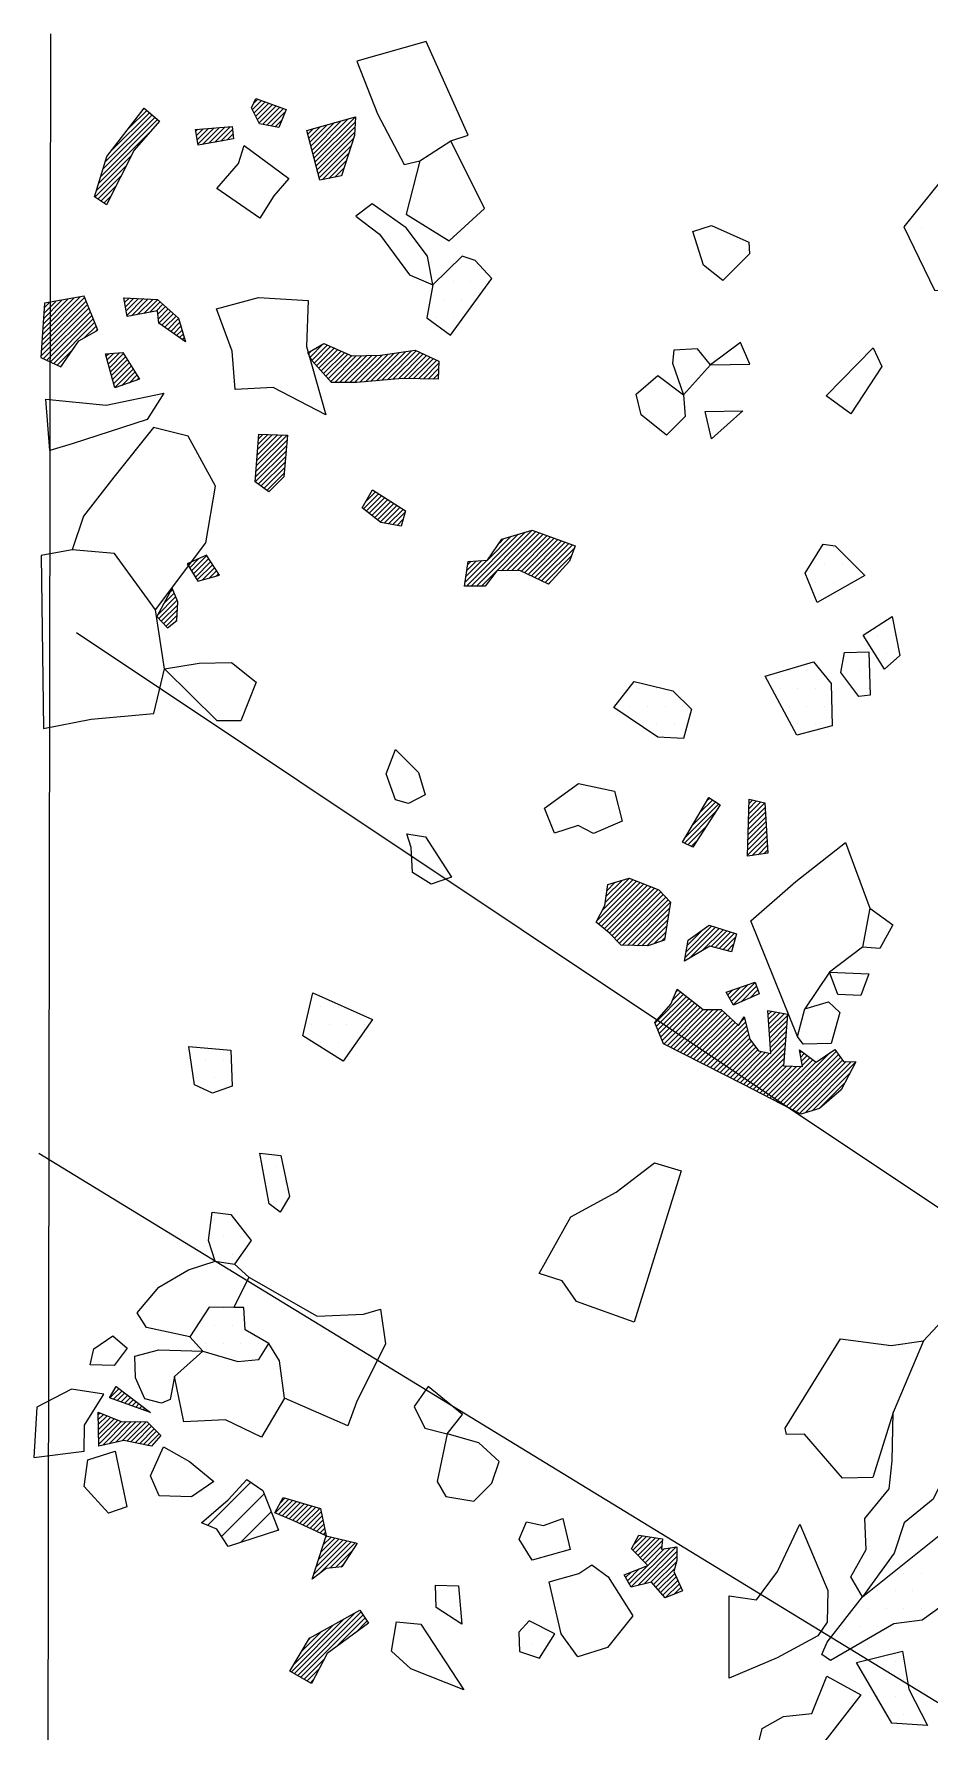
# Model space of a CAD drawing. Header units: metres. Extents: x 1.99 to 3.26, y -21 to -19.
# Drawn here: x 1.991 to 2.624, y -20.199 to -19 of the extents above; entities that cross this region are included whole.
import ezdxf

# ---------------------------------------------------------------- set-up
doc = ezdxf.new("R2010")
doc.units = ezdxf.units.M
doc.header["$LTSCALE"] = 25
doc.header["$MEASUREMENT"] = 0
doc.linetypes.add('STRICHPUNKTX2', pattern=[2, 1, -0.5, 0, -0.5])
doc.layers.get('0').update_dxf_attribs({"linetype": 'CONTINUOUS'})
for name, color, linetype in [('FEUER', 1, 'CONTINUOUS'), ('GRABUNGSGRENZE', 3, 'STRICHPUNKTX2'), ('KNOCHEN', 2, 'CONTINUOUS'), ('KNOCHENSCHRAFF', 2, 'CONTINUOUS'), ('STEINE', 4, 'CONTINUOUS'), ('STEINESCHRAFF', 4, 'CONTINUOUS')]:
    doc.layers.add(name, color=color, linetype=linetype)

# ---------------------------------------------------------------- blocks, each defined once
blk = doc.blocks.new('*X1')
at = {"color": 0}
for p, q in [((205.84, -1906.64), (207.09, -1905.4)), ((214.57, -1905.34), (215.21, -1904.7)), ((214.66, -1904.89), (214.95, -1904.61)), ((214.68, -1905.58), (215.47, -1904.79)), ((214.8, -1905.81), (215.73, -1904.89)), ((214.92, -1906.05), (215.99, -1904.98)), ((215.04, -1906.28), (216.25, -1905.08)), ((215.29, -1906.38), (216.51, -1905.17)), ((215.59, -1906.44), (216.77, -1905.26)), ((203.84, -1910.06), (207.85, -1906.05)), ((203.99, -1909.55), (207.66, -1905.89)), ((204.15, -1909.04), (207.47, -1905.72)), ((204.59, -1908.25), (207.28, -1905.56)), ((210.66, -1907.47), (211.47, -1906.67)), ((210.72, -1907.77), (211.85, -1906.64)), ((211.04, -1907.8), (212.24, -1906.61)), ((211.47, -1907.73), (212.62, -1906.58)), ((211.91, -1907.65), (213, -1906.55)), ((215.88, -1906.5), (216.88, -1905.5)), ((216.18, -1906.55), (216.64, -1906.09)), ((218.49, -1907.07), (218.88, -1906.68)), ((218.56, -1907.35), (219.38, -1906.54)), ((218.64, -1907.63), (219.87, -1906.4)), ((218.71, -1907.91), (220.36, -1906.26)), ((218.78, -1908.2), (220.85, -1906.13)), ((218.85, -1908.48), (221.34, -1905.99)), ((218.93, -1908.76), (221.84, -1905.85)), ((219, -1909.04), (221.82, -1906.22)), ((219.07, -1909.32), (221.81, -1906.59)), ((203.68, -1910.57), (207.35, -1906.9)), ((210.56, -1906.87), (210.71, -1906.73)), ((210.61, -1907.17), (211.09, -1906.7)), ((212.34, -1907.57), (213.15, -1906.75)), ((212.77, -1907.49), (213.19, -1907.07)), ((213.2, -1907.41), (213.23, -1907.39)), ((219.14, -1909.6), (221.79, -1906.95)), ((219.22, -1909.88), (221.71, -1907.39)), ((203.53, -1911.08), (206, -1908.6)), ((219.29, -1910.16), (221.54, -1907.91)), ((219.52, -1910.29), (221.37, -1908.43)), ((219.96, -1910.2), (221.2, -1908.96)), ((203.43, -1911.53), (205.65, -1909.31)), ((203.64, -1911.67), (205.29, -1910.02)), ((220.4, -1910.11), (221.03, -1909.48)), ((220.84, -1910.02), (220.87, -1910)), ((203.86, -1911.81), (204.93, -1910.73)), ((204.07, -1911.95), (204.57, -1911.44)), ((199.69, -1921.63), (202.7, -1918.62)), ((199.71, -1921.25), (202.39, -1918.58)), ((199.74, -1920.88), (201.95, -1918.66)), ((205.47, -1918.68), (205.51, -1918.64)), ((205.53, -1918.97), (205.85, -1918.66)), ((205.59, -1919.27), (206.18, -1918.67)), ((199.61, -1922.77), (203.01, -1919.38)), ((199.63, -1922.39), (202.9, -1919.12)), ((199.66, -1922.01), (202.8, -1918.87)), ((199.76, -1920.5), (201.52, -1918.74)), ((199.79, -1920.12), (201.09, -1918.81)), ((199.79, -1922.94), (203.11, -1919.63)), ((199.82, -1919.74), (200.66, -1918.89)), ((199.84, -1919.36), (200.23, -1918.97)), ((200.03, -1923.05), (203.21, -1919.88)), ((205.64, -1919.57), (206.52, -1918.69)), ((205.7, -1919.86), (206.86, -1918.7)), ((206.01, -1919.91), (207.2, -1918.72)), ((206.44, -1919.83), (207.54, -1918.73)), ((206.88, -1919.75), (207.87, -1918.76)), ((207.31, -1919.66), (208.05, -1918.92)), ((207.75, -1919.58), (208.24, -1919.09)), ((207.88, -1919.8), (208.43, -1919.26)), ((207.92, -1920.12), (208.61, -1919.43)), ((207.96, -1920.43), (208.8, -1919.59)), ((208.17, -1920.58), (208.98, -1919.76)), ((200.28, -1923.17), (203.31, -1920.13)), ((200.52, -1923.28), (203.41, -1920.38)), ((202.68, -1921.47), (203.51, -1920.64)), ((203.51, -1921), (203.61, -1920.89)), ((208.38, -1920.72), (209.17, -1919.93)), ((208.58, -1920.87), (209.34, -1920.11)), ((208.79, -1921.02), (209.42, -1920.38)), ((209, -1921.16), (209.51, -1920.65)), ((209.2, -1921.31), (209.59, -1920.93)), ((200.76, -1923.39), (201.93, -1922.22)), ((209.41, -1921.45), (209.67, -1921.2)), ((209.62, -1921.6), (209.75, -1921.47)), ((209.83, -1921.75), (209.83, -1921.74)), ((218.65, -1922.83), (219.57, -1921.9)), ((218.77, -1923.06), (219.84, -1921.98)), ((218.93, -1923.25), (220.09, -1922.09)), ((219.1, -1923.44), (220.34, -1922.2)), ((201, -1923.5), (201.12, -1923.39)), ((204.22, -1922.75), (204.39, -1922.59)), ((204.3, -1923.03), (204.77, -1922.56)), ((204.38, -1923.31), (205.16, -1922.53)), ((204.45, -1923.59), (205.45, -1922.58)), ((204.53, -1923.86), (205.59, -1922.8)), ((204.6, -1924.14), (205.72, -1923.02)), ((204.68, -1924.42), (205.86, -1923.24)), ((204.76, -1924.7), (205.99, -1923.46)), ((218.52, -1922.6), (218.71, -1922.41)), ((219.26, -1923.62), (220.58, -1922.31)), ((219.43, -1923.81), (220.83, -1922.41)), ((219.6, -1924), (221.07, -1922.52)), ((219.76, -1924.18), (221.32, -1922.63)), ((219.93, -1924.37), (221.56, -1922.74)), ((220.1, -1924.56), (221.91, -1922.74)), ((220.38, -1924.63), (222.27, -1922.73)), ((220.73, -1924.63), (222.64, -1922.73)), ((221.08, -1924.63), (223, -1922.72)), ((221.44, -1924.63), (223.36, -1922.71)), ((221.79, -1924.63), (223.74, -1922.69)), ((222.16, -1924.61), (224.15, -1922.63)), ((222.55, -1924.58), (224.56, -1922.57)), ((222.94, -1924.54), (224.97, -1922.51)), ((223.33, -1924.5), (225.39, -1922.45)), ((223.72, -1924.47), (225.8, -1922.39)), ((224.11, -1924.43), (226.15, -1922.39)), ((224.5, -1924.4), (226.4, -1922.5)), ((224.89, -1924.36), (226.64, -1922.61)), ((225.27, -1924.34), (226.88, -1922.72)), ((225.61, -1924.35), (227.13, -1922.83)), ((225.96, -1924.35), (227.37, -1922.94)), ((226.3, -1924.36), (227.61, -1923.05)), ((226.65, -1924.37), (227.75, -1923.27)), ((204.83, -1924.97), (206.13, -1923.68)), ((205.33, -1924.83), (206.26, -1923.9)), ((205.87, -1924.64), (206.4, -1924.11)), ((206.42, -1924.45), (206.53, -1924.33)), ((227, -1924.38), (227.73, -1923.64)), ((227.34, -1924.38), (227.71, -1924.01)), ((227.69, -1924.39), (227.7, -1924.38)), ((214.77, -1931.65), (216.95, -1929.47)), ((214.78, -1931.29), (216.98, -1929.09)), ((214.81, -1930.91), (217.02, -1928.7)), ((214.84, -1930.52), (217.02, -1928.34)), ((214.87, -1930.14), (216.68, -1928.33)), ((214.9, -1929.76), (216.34, -1928.32)), ((214.93, -1929.37), (215.99, -1928.31)), ((214.96, -1928.99), (215.65, -1928.3)), ((214.99, -1928.61), (215.3, -1928.29)), ((214.97, -1931.8), (216.92, -1929.86)), ((215.17, -1931.96), (216.88, -1930.25)), ((215.38, -1932.11), (216.85, -1930.64)), ((215.58, -1932.26), (216.81, -1931.02)), ((222.41, -1933.55), (223.48, -1932.49)), ((222.6, -1933.01), (223.26, -1932.36)), ((222.61, -1933.71), (223.69, -1932.63)), ((222.81, -1933.86), (223.91, -1932.77)), ((223.01, -1934.02), (224.13, -1932.9)), ((223.21, -1934.17), (224.34, -1933.04)), ((223.41, -1934.33), (224.56, -1933.18)), ((223.61, -1934.48), (224.77, -1933.32)), ((223.89, -1934.56), (224.99, -1933.45)), ((224.19, -1934.61), (225.21, -1933.59)), ((224.49, -1934.66), (225.36, -1933.79)), ((224.79, -1934.72), (225.22, -1934.29)), ((229.69, -1939.01), (233.34, -1935.35)), ((230.04, -1939.01), (233.85, -1935.2)), ((230.4, -1939.01), (234.35, -1935.05)), ((230.75, -1939.01), (234.61, -1935.15)), ((232.18, -1937.93), (234.87, -1935.24)), ((232.54, -1937.92), (235.13, -1935.34)), ((232.91, -1937.91), (235.39, -1935.43)), ((231.22, -1937.13), (232.83, -1935.51)), ((232.02, -1935.97), (232.32, -1935.67)), ((233.27, -1937.9), (235.64, -1935.53)), ((233.58, -1937.95), (235.9, -1935.62)), ((233.82, -1938.06), (236.16, -1935.72)), ((234.06, -1938.18), (236.42, -1935.81)), ((234.3, -1938.29), (236.68, -1935.91)), ((234.54, -1938.4), (236.94, -1936)), ((234.77, -1938.52), (237.19, -1936.1)), ((235.01, -1938.63), (237.35, -1936.3)), ((209.99, -1937.49), (210.13, -1937.36)), ((210.13, -1937.71), (210.76, -1937.08)), ((210.26, -1937.93), (211.34, -1936.85)), ((210.4, -1938.15), (211.48, -1937.06)), ((210.53, -1938.37), (211.62, -1937.28)), ((210.67, -1938.58), (211.76, -1937.49)), ((211.03, -1938.57), (211.89, -1937.71)), ((229.59, -1938.76), (231.16, -1937.18)), ((229.65, -1938.34), (230.78, -1937.21)), ((229.71, -1937.93), (230.4, -1937.23)), ((229.77, -1937.51), (230.02, -1937.26)), ((235.25, -1938.75), (237.13, -1936.87)), ((211.51, -1938.45), (212.03, -1937.93)), ((211.99, -1938.32), (212.17, -1938.14)), ((235.49, -1938.86), (235.69, -1938.66)), ((207.87, -1941.03), (209.13, -1939.77)), ((207.95, -1941.3), (209.24, -1940.01)), ((208.29, -1940.26), (209.03, -1939.52)), ((208.71, -1939.48), (208.92, -1939.27)), ((208.12, -1941.48), (209.28, -1940.33)), ((208.29, -1941.67), (209.26, -1940.7)), ((208.46, -1941.85), (209.25, -1941.06)), ((209.15, -1941.52), (209.23, -1941.43)), ((245.21, -1956.72), (247.53, -1954.4)), ((245.71, -1955.87), (247.31, -1954.27)), ((246.2, -1955.02), (247.09, -1954.13)), ((246.7, -1954.17), (246.88, -1953.99)), ((249.62, -1955.84), (250.81, -1954.66)), ((249.63, -1955.48), (250.79, -1954.33)), ((249.64, -1955.12), (250.5, -1954.26)), ((249.65, -1954.75), (250.21, -1954.19)), ((249.66, -1954.39), (249.92, -1954.13)), ((245.11, -1957.18), (247.31, -1954.97)), ((249.59, -1956.93), (250.87, -1955.66)), ((249.6, -1956.57), (250.85, -1955.33)), ((249.61, -1956.21), (250.83, -1954.99)), ((245.34, -1957.29), (246.66, -1955.98)), ((245.58, -1957.41), (246.01, -1956.98)), ((249.56, -1958.02), (250.92, -1956.67)), ((249.57, -1957.66), (250.9, -1956.33)), ((249.58, -1957.3), (250.88, -1956)), ((249.9, -1958.04), (250.94, -1957)), ((250.31, -1957.99), (250.96, -1957.34)), ((250.72, -1957.93), (250.98, -1957.67)), ((238.9, -1962.68), (241.72, -1959.85)), ((239.03, -1962.9), (241.98, -1959.95)), ((239.23, -1963.06), (242.23, -1960.05)), ((239.29, -1961.94), (241.47, -1959.75)), ((239.42, -1963.22), (242.49, -1960.15)), ((239.5, -1961.37), (241.22, -1959.65)), ((239.56, -1960.95), (240.72, -1959.79)), ((239.61, -1963.38), (242.74, -1960.25)), ((239.62, -1960.54), (240.22, -1959.94)), ((239.68, -1960.13), (239.71, -1960.09)), ((239.8, -1963.54), (242.99, -1960.35)), ((239.98, -1963.72), (243.25, -1960.45)), ((240.15, -1963.9), (243.43, -1960.62)), ((240.33, -1964.07), (243.61, -1960.8)), ((240.51, -1964.25), (243.78, -1960.98)), ((240.73, -1964.39), (243.95, -1961.17)), ((241.07, -1964.4), (244.1, -1961.36)), ((241.41, -1964.41), (244.04, -1961.78)), ((241.76, -1964.42), (243.97, -1962.2)), ((242.1, -1964.43), (243.9, -1962.62)), ((242.44, -1964.44), (243.84, -1963.04)), ((245.24, -1964.83), (247.03, -1963.03)), ((242.94, -1964.29), (243.78, -1963.46)), ((243.48, -1964.11), (243.72, -1963.87)), ((245.16, -1965.26), (247.3, -1963.11)), ((245.31, -1964.4), (246.44, -1963.27)), ((245.47, -1965.3), (247.57, -1963.2)), ((246.34, -1964.78), (247.84, -1963.29)), ((247, -1964.48), (248.11, -1963.37)), ((247.28, -1964.55), (248.37, -1963.46)), ((247.56, -1964.63), (248.64, -1963.54)), ((247.84, -1964.7), (248.72, -1963.82)), ((248.12, -1964.78), (248.58, -1964.31)), ((248.39, -1964.85), (248.44, -1964.8)), ((243.03, -1969.86), (245.05, -1967.84)), ((244.27, -1968.27), (244.85, -1967.69)), ((244.54, -1967.65), (244.65, -1967.53)), ((248.17, -1967.9), (248.52, -1967.55)), ((248.3, -1968.13), (249.07, -1967.36)), ((248.42, -1968.36), (249.61, -1967.17)), ((248.55, -1968.59), (250.11, -1967.02)), ((249.09, -1968.4), (250.21, -1967.28)), ((249.72, -1968.12), (250.3, -1967.54)), ((250.36, -1967.84), (250.4, -1967.8)), ((243.13, -1970.11), (245.24, -1968)), ((243.23, -1970.37), (245.44, -1968.15)), ((243.33, -1970.62), (245.64, -1968.31)), ((243.43, -1970.87), (245.84, -1968.46)), ((243.53, -1971.13), (246.04, -1968.62)), ((243.64, -1971.37), (246.24, -1968.77)), ((243.88, -1971.49), (246.44, -1968.93)), ((244.11, -1971.61), (246.79, -1968.93)), ((244.34, -1971.73), (247.14, -1968.93)), ((244.58, -1971.85), (247.5, -1968.93)), ((244.81, -1971.97), (247.78, -1969)), ((251.03, -1969.28), (251.28, -1969.04)), ((245.05, -1972.09), (247.96, -1969.17)), ((245.28, -1972.2), (248.15, -1969.34)), ((245.52, -1972.32), (248.33, -1969.51)), ((245.75, -1972.44), (248.52, -1969.68)), ((245.99, -1972.56), (248.7, -1969.85)), ((246.22, -1972.68), (248.88, -1970.02)), ((246.46, -1972.8), (249.43, -1969.82)), ((246.69, -1972.92), (249.5, -1970.11)), ((249.07, -1969.83), (249.36, -1969.54)), ((251.05, -1969.62), (251.58, -1969.09)), ((251.07, -1969.95), (251.87, -1969.15)), ((251.1, -1970.28), (252.17, -1969.21)), ((251.12, -1970.61), (252.38, -1969.35)), ((251.14, -1970.94), (252.35, -1969.73)), ((251.16, -1971.28), (252.32, -1970.11)), ((246.92, -1973.04), (249.57, -1970.39)), ((247.16, -1973.16), (249.65, -1970.67)), ((247.39, -1973.28), (249.72, -1970.95)), ((247.63, -1973.39), (249.85, -1971.17)), ((247.86, -1973.51), (250, -1971.38)), ((249.27, -1974.23), (252.24, -1971.25)), ((251.18, -1971.61), (252.3, -1970.49)), ((251.2, -1971.94), (252.27, -1970.87)), ((248.1, -1973.63), (250.15, -1971.58)), ((248.33, -1973.75), (250.3, -1971.78)), ((248.57, -1973.87), (250.55, -1971.89)), ((248.8, -1973.99), (250.84, -1971.95)), ((249.04, -1974.11), (251.12, -1972.02)), ((249.5, -1974.35), (252.22, -1971.64)), ((249.74, -1974.47), (252.19, -1972.02)), ((249.97, -1974.59), (252.16, -1972.4)), ((251.37, -1975.31), (254.19, -1972.49)), ((251.6, -1975.43), (254.39, -1972.64)), ((251.84, -1975.55), (255.41, -1971.97)), ((252.07, -1975.67), (255.84, -1971.9)), ((252.3, -1975.79), (255.99, -1972.1)), ((252.54, -1975.91), (256.14, -1972.31)), ((252.77, -1976.03), (256.28, -1972.52)), ((253, -1976.15), (256.54, -1972.61)), ((253.24, -1976.27), (256.89, -1972.62)), ((253.28, -1971.99), (253.38, -1971.89)), ((253.33, -1972.29), (253.58, -1972.04)), ((253.38, -1972.59), (253.78, -1972.19)), ((253.43, -1972.89), (253.98, -1972.34)), ((250.2, -1974.71), (252.13, -1972.78)), ((250.44, -1974.83), (252.35, -1972.92)), ((250.67, -1974.95), (252.69, -1972.93)), ((250.9, -1975.07), (253.03, -1972.95)), ((251.14, -1975.19), (253.36, -1972.96)), ((253.63, -1976.24), (257.18, -1972.68)), ((254.13, -1976.08), (256.81, -1973.41)), ((254.64, -1975.93), (256.43, -1974.14)), ((204.49, -1996.38), (205.15, -1995.72)), ((204.75, -1996.47), (205.35, -1995.87)), ((204.9, -1995.62), (204.95, -1995.57)), ((205.01, -1996.56), (205.55, -1996.02)), ((205.28, -1996.65), (205.75, -1996.18)), ((205.54, -1996.75), (205.96, -1996.33)), ((205.8, -1996.84), (206.16, -1996.48)), ((203.66, -1997.56), (203.78, -1997.44)), ((203.67, -1997.91), (204.04, -1997.54)), ((203.67, -1998.26), (204.29, -1997.64)), ((203.68, -1998.6), (204.54, -1997.75)), ((206.06, -1996.93), (206.36, -1996.63)), ((206.32, -1997.02), (206.56, -1996.78)), ((206.58, -1997.12), (206.76, -1996.94)), ((206.84, -1997.21), (206.96, -1997.09)), ((207.1, -1997.3), (207.17, -1997.24)), ((207.37, -1997.39), (207.37, -1997.39)), ((203.69, -1998.95), (204.79, -1997.85)), ((203.69, -1999.3), (205.04, -1997.95)), ((203.7, -1999.65), (205.29, -1998.05)), ((203.98, -1999.72), (205.65, -1998.05)), ((204.44, -1999.61), (206, -1998.05)), ((204.9, -1999.51), (206.35, -1998.05)), ((205.35, -1999.41), (206.7, -1998.06)), ((205.69, -1999.42), (207.06, -1998.06)), ((205.98, -1999.48), (207.26, -1998.2)), ((206.27, -1999.54), (207.44, -1998.38)), ((206.57, -1999.61), (207.62, -1998.56)), ((206.86, -1999.67), (207.79, -1998.73)), ((207.15, -1999.73), (207.97, -1998.91)), ((216.17, -2004.5), (217.13, -2003.54)), ((216.42, -2004.6), (217.4, -2003.62)), ((216.54, -2003.78), (216.85, -2003.46)), ((216.67, -2004.71), (217.68, -2003.7)), ((216.92, -2004.81), (217.95, -2003.78)), ((217.17, -2004.92), (218.22, -2003.86)), ((217.41, -2005.02), (218.5, -2003.94)), ((217.66, -2005.13), (218.77, -2004.02)), ((217.9, -2005.25), (219.05, -2004.1)), ((218.14, -2005.36), (219.32, -2004.18)), ((218.38, -2005.47), (219.42, -2004.43)), ((218.62, -2005.59), (219.48, -2004.72)), ((218.86, -2005.7), (219.54, -2005.02)), ((219.1, -2005.81), (219.6, -2005.31)), ((219.34, -2005.93), (219.66, -2005.6)), ((219.57, -2006.75), (220.12, -2006.21)), ((219.58, -2006.04), (219.72, -2005.89)), ((219.74, -2006.23), (219.83, -2006.14)), ((241.46, -2007.14), (242.43, -2006.16)), ((241.53, -2006.72), (242.13, -2006.12)), ((241.63, -2007.32), (242.74, -2006.21)), ((218.91, -2008.83), (221.26, -2006.48)), ((219.08, -2008.31), (220.98, -2006.41)), ((219.24, -2007.79), (220.69, -2006.34)), ((219.33, -2008.76), (221.55, -2006.55)), ((219.41, -2007.27), (220.4, -2006.28)), ((220.05, -2008.39), (221.83, -2006.61)), ((220.44, -2008.36), (221.61, -2007.19)), ((241.34, -2009.73), (244.11, -2006.96)), ((241.8, -2009.63), (244.52, -2006.9)), ((241.81, -2007.5), (243.05, -2006.26)), ((241.98, -2007.68), (243.35, -2006.31)), ((242.16, -2007.85), (243.54, -2006.48)), ((242.27, -2009.51), (244.56, -2007.22)), ((242.34, -2008.03), (243.51, -2006.86)), ((242.51, -2008.21), (243.7, -2007.02)), ((220.83, -2008.33), (220.98, -2008.17)), ((241.08, -2009.29), (241.91, -2008.46)), ((241.21, -2009.51), (242.49, -2008.23)), ((242.74, -2009.4), (244.56, -2007.57)), ((242.93, -2009.56), (244.54, -2007.95)), ((243.09, -2009.75), (244.41, -2008.44)), ((240.95, -2009.06), (241.33, -2008.68)), ((243.25, -2009.94), (244.42, -2008.78)), ((243.42, -2010.13), (244.53, -2009.02)), ((243.58, -2010.32), (244.64, -2009.27)), ((243.75, -2010.51), (244.75, -2009.51)), ((244.35, -2010.26), (244.85, -2009.76)), ((244.96, -2010.01), (244.96, -2010)), ((217.3, -2015.75), (221.06, -2011.98)), ((217.52, -2015.87), (221.85, -2011.54)), ((217.75, -2016), (222.24, -2011.51)), ((217.97, -2016.13), (222.38, -2011.72)), ((220.51, -2013.95), (222.52, -2011.93)), ((221.84, -2012.97), (222.66, -2012.15)), ((217.51, -2015.18), (220.27, -2012.42)), ((218.02, -2014.32), (219.47, -2012.86)), ((218.53, -2013.46), (218.68, -2013.3)), ((218.2, -2016.26), (219.66, -2014.8)), ((218.42, -2016.39), (219.27, -2015.54)), ((218.65, -2016.52), (218.87, -2016.29))]:
    blk.add_line(p, q, dxfattribs=at)
blk = doc.blocks.new('*X2')
at = {"color": 0}
for p, q in [((261.875, -1913.75), (261.875, -1913.75)), ((229.375, -1916.25), (229.375, -1916.25)), ((228.75, -1917.5), (228.75, -1917.5)), ((230, -1917.5), (230, -1917.5)), ((231.25, -1917.5), (231.25, -1917.5)), ((228.125, -1918.75), (228.125, -1918.75)), ((229.375, -1918.75), (229.375, -1918.75)), ((227.5, -1920), (227.5, -1920)), ((228.75, -1920), (228.75, -1920)), ((255.625, -1936.25), (255.625, -1936.25)), ((255, -1937.5), (255, -1937.5)), ((256.25, -1937.5), (256.25, -1937.5)), ((254.375, -1938.75), (254.375, -1938.75)), ((255.625, -1938.75), (255.625, -1938.75)), ((256.875, -1938.75), (256.875, -1938.75)), ((258.75, -1942.5), (258.75, -1942.5)), ((260, -1942.5), (260, -1942.5)), ((256.875, -1943.75), (256.875, -1943.75)), ((258.125, -1943.75), (258.125, -1943.75)), ((259.375, -1943.75), (259.375, -1943.75)), ((252.5, -1945), (252.5, -1945)), ((253.75, -1945), (253.75, -1945)), ((256.25, -1945), (256.25, -1945)), ((257.5, -1945), (257.5, -1945)), ((241.875, -1946.25), (241.875, -1946.25)), ((243.125, -1946.25), (243.125, -1946.25)), ((251.875, -1946.25), (251.875, -1946.25)), ((253.125, -1946.25), (253.125, -1946.25)), ((254.375, -1946.25), (254.375, -1946.25)), ((258.125, -1946.25), (258.125, -1946.25)), ((241.25, -1947.5), (241.25, -1947.5)), ((242.5, -1947.5), (242.5, -1947.5)), ((243.75, -1947.5), (243.75, -1947.5)), ((245, -1947.5), (245, -1947.5)), ((252.5, -1947.5), (252.5, -1947.5)), ((253.75, -1947.5), (253.75, -1947.5)), ((255, -1947.5), (255, -1947.5)), ((241.875, -1948.75), (241.875, -1948.75)), ((243.125, -1948.75), (243.125, -1948.75)), ((244.375, -1948.75), (244.375, -1948.75)), ((253.125, -1948.75), (253.125, -1948.75)), ((254.375, -1948.75), (254.375, -1948.75)), ((219.375, -1968.75), (219.375, -1968.75)), ((220.625, -1968.75), (220.625, -1968.75)), ((218.75, -1970), (218.75, -1970)), ((220, -1970), (220, -1970)), ((221.25, -1970), (221.25, -1970)), ((222.5, -1970), (222.5, -1970)), ((219.375, -1971.25), (219.375, -1971.25)), ((220.625, -1971.25), (220.625, -1971.25)), ((221.875, -1971.25), (221.875, -1971.25)), ((211.25, -1972.5), (211.25, -1972.5)), ((212.5, -1972.5), (212.5, -1972.5)), ((210.625, -1973.75), (210.625, -1973.75)), ((211.875, -1973.75), (211.875, -1973.75)), ((216.25, -1980), (216.25, -1980)), ((215.625, -1981.25), (215.625, -1981.25)), ((216.875, -1981.25), (216.875, -1981.25)), ((216.25, -1982.5), (216.25, -1982.5)), ((211.875, -1983.75), (211.875, -1983.75)), ((213.125, -1983.75), (213.125, -1983.75)), ((212.5, -1985), (212.5, -1985)), ((213.75, -1985), (213.75, -1985)), ((211.875, -1986.25), (211.875, -1986.25)), ((213.125, -1986.25), (213.125, -1986.25)), ((212.5, -1990), (212.5, -1990)), ((213.75, -1990), (213.75, -1990)), ((211.875, -1991.25), (211.875, -1991.25)), ((213.125, -1991.25), (213.125, -1991.25)), ((211.25, -1992.5), (211.25, -1992.5)), ((212.5, -1992.5), (212.5, -1992.5)), ((213.75, -1992.5), (213.75, -1992.5)), ((215, -1992.5), (215, -1992.5)), ((260.625, -2008.75), (260.625, -2008.75)), ((261.875, -2008.75), (261.875, -2008.75)), ((258.75, -2010), (258.75, -2010)), ((260, -2010), (260, -2010)), ((261.25, -2010), (261.25, -2010)), ((258.125, -2011.25), (258.125, -2011.25)), ((259.375, -2011.25), (259.375, -2011.25)), ((260.625, -2011.25), (260.625, -2011.25)), ((261.875, -2011.25), (261.875, -2011.25)), ((256.25, -2012.5), (256.25, -2012.5)), ((257.5, -2012.5), (257.5, -2012.5)), ((258.75, -2012.5), (258.75, -2012.5)), ((234.375, -2013.75), (234.375, -2013.75)), ((255.625, -2013.75), (255.625, -2013.75)), ((256.875, -2013.75), (256.875, -2013.75)), ((258.75, -2015), (258.75, -2015)), ((260, -2015), (260, -2015)), ((258.125, -2016.25), (258.125, -2016.25)), ((259.375, -2016.25), (259.375, -2016.25)), ((260.625, -2016.25), (260.625, -2016.25)), ((258.75, -2017.5), (258.75, -2017.5)), ((260, -2017.5), (260, -2017.5)), ((261.25, -2017.5), (261.25, -2017.5)), ((260.625, -2018.75), (260.625, -2018.75)), ((261.875, -2018.75), (261.875, -2018.75))]:
    blk.add_line(p, q, dxfattribs=at)
blk = doc.blocks.new('*X3')
at = {"color": 0}
for p, q in [((211.4, -2005.38), (214.45, -2002.33)), ((212.38, -2006.17), (215.4, -2003.15)), ((213.72, -2006.59), (215.9, -2004.42)), ((216.35, -2005.74), (216.4, -2005.68))]:
    blk.add_line(p, q, dxfattribs=at)

msp = doc.modelspace()

# ---------------------------------------------------------------- linework, layer by layer
at = {"layer": 'GRABUNGSGRENZE'}
for points in [[(2.0001, -21.0006), (2.0032, -19)], [(3.2498, -20.2424), (2.0213, -19.4231)], [(3.2498, -20.5576), (1.9947, -19.791)]]:
    msp.add_lwpolyline(points, dxfattribs=at)
at = {"layer": 'KNOCHEN'}
for points in [[(2.0339, -19.1151), (2.0427, -19.0866), (2.0692, -19.0525), (2.0799, -19.0617), (2.062, -19.0821), (2.0426, -19.1207), (2.0339, -19.1151)], [(2.1481, -19.0456), (2.1695, -19.0533), (2.1644, -19.066), (2.1506, -19.0634), (2.1451, -19.0522), (2.1481, -19.0456)], [(2.1073, -19.0786), (2.1053, -19.0674), (2.1313, -19.0654), (2.1323, -19.0741), (2.1073, -19.0786)], [(2.1842, -19.0681), (2.2184, -19.0585), (2.2178, -19.0717), (2.2086, -19.1002), (2.1933, -19.1032), (2.1842, -19.0681)], [(1.996, -19.2285), (2.0103, -19.2352), (2.023, -19.2169), (2.0363, -19.2093), (2.0267, -19.1853), (1.9987, -19.1903), (1.996, -19.2285)], [(2.0572, -19.1996), (2.0547, -19.1864), (2.0786, -19.1875), (2.0933, -19.2007), (2.0984, -19.2175), (2.0796, -19.2043), (2.0786, -19.1956), (2.0572, -19.1996)], [(2.1849, -19.2254), (2.1961, -19.2188), (2.2159, -19.2275), (2.2363, -19.227), (2.2607, -19.2235), (2.2775, -19.2312), (2.277, -19.2439), (2.2515, -19.2434), (2.2195, -19.2463), (2.2016, -19.2463), (2.1879, -19.231), (2.1849, -19.2254)], [(2.0484, -19.25), (2.0418, -19.2261), (2.0541, -19.2251), (2.0657, -19.2439), (2.0484, -19.25)], [(2.1475, -19.3164), (2.1501, -19.2828), (2.1705, -19.2834), (2.1679, -19.3129), (2.1572, -19.3236), (2.1475, -19.3164)], [(2.2233, -19.3349), (2.2305, -19.3222), (2.2539, -19.337), (2.2508, -19.3477), (2.2365, -19.3451), (2.2233, -19.3349)], [(2.2955, -19.3901), (2.2981, -19.3728), (2.3118, -19.3718), (2.322, -19.357), (2.3434, -19.3505), (2.3739, -19.3617), (2.3698, -19.3724), (2.355, -19.3887), (2.3347, -19.379), (2.3184, -19.3794), (2.3102, -19.3901), (2.2955, -19.3901)], [(2.0995, -19.3743), (2.1071, -19.3866), (2.1224, -19.3825), (2.1133, -19.3683), (2.0995, -19.3743)], [(2.0781, -19.4115), (2.0857, -19.4196), (2.0923, -19.4145), (2.0929, -19.4013), (2.0888, -19.3916), (2.0781, -19.4115)], [(2.4498, -19.5711), (2.4682, -19.5396), (2.4764, -19.5447), (2.4569, -19.5747), (2.4498, -19.5711)], [(2.4956, -19.5809), (2.4967, -19.5407), (2.5079, -19.5433), (2.5099, -19.5789), (2.4956, -19.5809)], [(2.4252, -19.6444), (2.4064, -19.6438), (2.3978, -19.6352), (2.3886, -19.6275), (2.3947, -19.6158), (2.3968, -19.601), (2.4121, -19.5965), (2.4329, -19.6047), (2.4411, -19.6134), (2.4385, -19.6296), (2.4369, -19.6403), (2.4252, -19.6444)], [(2.4512, -19.6551), (2.4537, -19.6404), (2.4685, -19.6297), (2.4879, -19.6359), (2.4843, -19.6486), (2.469, -19.6445), (2.4512, -19.6551)], [(2.4363, -19.7136), (2.4302, -19.6984), (2.4414, -19.6856), (2.446, -19.675), (2.4643, -19.6893), (2.477, -19.6893), (2.4892, -19.7005), (2.4933, -19.6944), (2.4974, -19.7102), (2.5034, -19.7184), (2.5121, -19.7204), (2.5101, -19.6899), (2.5239, -19.6925), (2.5212, -19.7291), (2.5345, -19.7296), (2.5325, -19.7179), (2.5442, -19.7266), (2.5574, -19.7175), (2.5635, -19.7261), (2.5722, -19.7262), (2.5619, -19.746), (2.5466, -19.7592), (2.5334, -19.7632), (2.4927, -19.7423), (2.4363, -19.7136)], [(2.4857, -19.6863), (2.4806, -19.6771), (2.501, -19.67), (2.504, -19.6782), (2.4857, -19.6863)], [(2.0447, -19.9637), (2.0493, -19.9556), (2.0737, -19.974), (2.0447, -19.9637)], [(2.037, -19.9978), (2.0366, -19.9739), (2.0528, -19.9805), (2.0712, -19.9806), (2.0808, -19.9903), (2.0742, -19.9979), (2.0548, -19.9938), (2.037, -19.9978)], [(2.1977, -20.0613), (2.1749, -20.0505), (2.1616, -20.0449), (2.1673, -20.0342), (2.1937, -20.0419), (2.1977, -20.0613)], [(2.188, -20.0918), (2.1977, -20.0613), (2.2196, -20.0664), (2.2089, -20.0832), (2.1977, -20.0842), (2.188, -20.0918)], [(2.4135, -20.0974), (2.4084, -20.0887), (2.4252, -20.0822), (2.4136, -20.0704), (2.4187, -20.0608), (2.4355, -20.0634), (2.4349, -20.0705), (2.4456, -20.069), (2.4456, -20.0787), (2.4436, -20.0863), (2.4496, -20.1), (2.4374, -20.1051), (2.4278, -20.0939), (2.4135, -20.0974)], [(2.1721, -20.1569), (2.1859, -20.1335), (2.2215, -20.1138), (2.2276, -20.123), (2.1986, -20.1443), (2.1873, -20.1656), (2.1721, -20.1569)]]:
    msp.add_lwpolyline(points, dxfattribs=at)
at = {"layer": 'STEINE'}
for points in [[(2.2195, -19.0193), (2.2341, -19.0565), (2.2529, -19.0922), (2.2641, -19.0896), (2.286, -19.0754), (2.2982, -19.0714), (2.2684, -19.0052), (2.2195, -19.0193)], [(2.1205, -19.1092), (2.1358, -19.0914), (2.1399, -19.0787), (2.1714, -19.1022), (2.1607, -19.1144), (2.151, -19.1301), (2.1205, -19.1092)], [(2.2848, -19.1462), (2.3098, -19.1233), (2.286, -19.0754)], [(2.6279, -19.1811), (2.6452, -19.1816), (2.6456, -19.2076), (2.6481, -19.2219), (2.6614, -19.2199), (2.6895, -19.1573), (2.6571, -19.0732), (2.6061, -19.1362), (2.6279, -19.1811)], [(2.2641, -19.0896), (2.2543, -19.1273), (2.2848, -19.1462)], [(2.2731, -19.1772), (2.2695, -19.1569), (2.2543, -19.137), (2.2304, -19.1201), (2.2187, -19.1287), (2.2355, -19.1415), (2.2568, -19.1701), (2.2731, -19.1772)], [(2.4782, -19.1741), (2.4645, -19.1634), (2.4569, -19.1395), (2.4702, -19.1354), (2.4966, -19.1472), (2.4971, -19.1553), (2.4782, -19.1741)], [(2.2731, -19.1772), (2.2689, -19.2006), (2.2857, -19.2129), (2.3148, -19.1727), (2.3031, -19.16), (2.294, -19.1569), (2.2731, -19.1772)], [(2.1334, -19.2512), (2.1314, -19.2242), (2.1203, -19.1942), (2.1499, -19.1861), (2.185, -19.1882), (2.1839, -19.2208), (2.1975, -19.2692), (2.1604, -19.2498), (2.1334, -19.2512)], [(2.4505, -19.255), (2.4694, -19.2337), (2.4603, -19.2224), (2.4435, -19.2234), (2.4425, -19.2326), (2.4505, -19.255)], [(2.4694, -19.2337), (2.4974, -19.2332), (2.4908, -19.2179), (2.4694, -19.2337)], [(2.5513, -19.2557), (2.5845, -19.2217), (2.5906, -19.235), (2.5686, -19.2685), (2.5513, -19.2557)], [(2.4383, -19.2835), (2.4205, -19.2692), (2.4169, -19.2544), (2.4323, -19.2412), (2.4505, -19.255), (2.4515, -19.2703), (2.4383, -19.2835)], [(2.0025, -19.2942), (1.9995, -19.258), (2.0423, -19.2622), (2.083, -19.2537), (2.0713, -19.2725), (2.0183, -19.2897), (2.0025, -19.2942)], [(2.4703, -19.2861), (2.4658, -19.2667), (2.4923, -19.2663), (2.4703, -19.2861)], [(2.0771, -19.4069), (2.1128, -19.3596), (2.1195, -19.3194), (2.1002, -19.2842), (2.0758, -19.2781), (2.0477, -19.3131), (2.0263, -19.3406), (2.0181, -19.3645)], [(1.998, -19.4907), (2.0316, -19.4841), (2.0759, -19.4802), (2.0836, -19.4486), (2.0771, -19.4069), (2.0481, -19.3671), (2.0181, -19.3645), (1.9962, -19.3685), (1.998, -19.4907)], [(2.5449, -19.4018), (2.5363, -19.3809), (2.5491, -19.3606), (2.5577, -19.3616), (2.5785, -19.3826), (2.5449, -19.4018)], [(2.5926, -19.4488), (2.5774, -19.4248), (2.5978, -19.4116), (2.6034, -19.4391), (2.5926, -19.4488)], [(2.5743, -19.4681), (2.5616, -19.4512), (2.5642, -19.437), (2.5815, -19.4365), (2.5824, -19.4671), (2.5743, -19.4681)], [(2.0836, -19.4486), (2.108, -19.4446), (2.1309, -19.4442), (2.1482, -19.4579), (2.1375, -19.4854), (2.1207, -19.4854), (2.0836, -19.4486)], [(2.5304, -19.4955), (2.5081, -19.4537), (2.5423, -19.4436), (2.5549, -19.4589), (2.5554, -19.4889), (2.5304, -19.4955)], [(2.4505, -19.4978), (2.4322, -19.4968), (2.4012, -19.4758), (2.4155, -19.4575), (2.4429, -19.4642), (2.4561, -19.477), (2.4505, -19.4978)], [(2.2468, -19.5411), (2.2402, -19.5228), (2.2469, -19.5055), (2.2631, -19.5218), (2.2677, -19.5376), (2.2559, -19.5437), (2.2468, -19.5411)], [(2.3592, -19.5648), (2.3521, -19.547), (2.3761, -19.5297), (2.4015, -19.5349), (2.4071, -19.5563), (2.3867, -19.5649), (2.376, -19.5593), (2.3592, -19.5648)], [(2.2589, -19.5926), (2.2579, -19.5748), (2.2549, -19.5651), (2.2681, -19.5672), (2.2864, -19.5957), (2.2721, -19.6008), (2.2589, -19.5926)], [(2.531, -19.7083), (2.5361, -19.6889), (2.5529, -19.6839), (2.561, -19.6915), (2.5549, -19.7134), (2.535, -19.7139), (2.531, -19.7083), (2.4981, -19.6267), (2.5297, -19.5988), (2.5649, -19.5714), (2.5821, -19.6178), (2.5769, -19.6452), (2.5535, -19.663), (2.5361, -19.6889)], [(2.5821, -19.6178), (2.5821, -19.6178), (2.5983, -19.6295), (2.5891, -19.6463), (2.5769, -19.6452)], [(2.5535, -19.663), (2.5815, -19.6641), (2.5758, -19.6793), (2.5595, -19.6788), (2.5535, -19.663)], [(2.1812, -19.708), (2.1884, -19.6774), (2.2306, -19.6964), (2.2097, -19.7258), (2.1812, -19.708)], [(2.1048, -19.7424), (2.1008, -19.7154), (2.1303, -19.718), (2.1313, -19.7435), (2.1175, -19.7485), (2.1048, -19.7424)], [(2.1575, -19.8265), (2.151, -19.7909), (2.1658, -19.7924), (2.1718, -19.8215), (2.1652, -19.8326), (2.1575, -19.8265)], [(2.4154, -19.9101), (2.3748, -19.8957), (2.3646, -19.881), (2.3483, -19.8758), (2.3708, -19.8357), (2.4029, -19.8184), (2.43, -19.7976), (2.4488, -19.8033), (2.4154, -19.9101)], [(2.1193, -19.8672), (2.1147, -19.8524), (2.1173, -19.8325), (2.1305, -19.8341), (2.1448, -19.8525), (2.133, -19.8692)], [(2.1013, -19.9206), (2.0708, -19.9139), (2.0642, -19.9037), (2.0795, -19.8854), (2.1004, -19.8732), (2.1193, -19.8672), (2.133, -19.8692), (2.1432, -19.8784), (2.1324, -19.8998), (2.1151, -19.8997), (2.1013, -19.9206)], [(2.1432, -19.8784), (2.1915, -19.906), (2.2241, -19.9046), (2.2363, -19.901), (2.2398, -19.9255), (2.2193, -19.9667), (2.2132, -19.9834), (2.1684, -19.964), (2.1649, -19.9375), (2.1573, -19.9253)], [(2.6201, -19.9233), (2.6461, -19.8953), (2.67, -19.8847), (2.6868, -19.8873), (2.6781, -19.9193), (2.6607, -19.9677), (2.651, -19.9865), (2.6402, -20.0083), (2.6269, -20.0353), (2.6065, -20.052), (2.5994, -20.0734), (2.5769, -20.1044), (2.5688, -20.0901), (2.5795, -20.0708), (2.5785, -20.0489), (2.5959, -20.0281), (2.598, -20.0082), (2.5986, -19.9741)], [(2.1013, -19.9206), (2.1105, -19.9308), (2.1354, -19.938), (2.1502, -19.9365), (2.1573, -19.9253), (2.1405, -19.9156), (2.1396, -19.8998), (2.1324, -19.8998)], [(2.031, -19.9403), (2.0336, -19.9291), (2.0469, -19.9199), (2.057, -19.9286), (2.0478, -19.9408), (2.031, -19.9403)], [(2.031, -19.9403), (2.0336, -19.9291), (2.0469, -19.9199), (2.057, -19.9286), (2.0478, -19.9408), (2.031, -19.9403)], [(2.0814, -19.9674), (2.0697, -19.9643), (2.0631, -19.9495), (2.0626, -19.9342), (2.0794, -19.9297), (2.1105, -19.9308), (2.0906, -19.9485), (2.0875, -19.9648), (2.0814, -19.9674)], [(2.5222, -19.9852), (2.5615, -19.9221), (2.5971, -19.9268), (2.6201, -19.9233), (2.5986, -19.9741), (2.5842, -20.0199), (2.5628, -20.0204), (2.5359, -19.9893), (2.5232, -19.9897), (2.5222, -19.9852)], [(2.1684, -19.964), (2.1521, -19.9914), (2.1267, -19.9792), (2.0971, -19.9806), (2.0906, -19.9485)], [(1.9912, -20.0058), (2.0268, -20.0013), (2.0269, -19.983), (2.0407, -19.9612), (2.0178, -19.9575), (1.9933, -19.9702), (1.9912, -20.0058)], [(2.2698, -19.9556), (2.26, -19.9698), (2.2676, -19.9851), (2.2834, -19.9892), (2.2941, -19.9755), (2.2698, -19.9556)], [(2.2762, -20.0228), (2.2823, -20.0335), (2.3021, -20.0366), (2.3149, -20.0239), (2.32, -20.0086), (2.3058, -19.9954), (2.2834, -19.9892), (2.2762, -20.0228)], [(2.0268, -20.0263), (2.0294, -20.0074), (2.0487, -20.0014), (2.0568, -20.0406), (2.044, -20.0452), (2.0268, -20.0263)], [(2.0797, -20.033), (2.0736, -20.0187), (2.0828, -19.9984), (2.1011, -20.0086), (2.1184, -20.0229), (2.1026, -20.0336), (2.0797, -20.033)], [(2.5519, -20.1364), (2.5769, -20.1044), (2.6442, -20.0506), (2.684, -20.0191), (2.7171, -19.9938), (2.7329, -20.0101), (2.7129, -20.0462), (2.69, -20.0583), (2.6731, -20.0883), (2.6502, -20.0985), (2.6191, -20.1208), (2.5992, -20.1233), (2.5544, -20.1492), (2.5483, -20.1451), (2.5519, -20.1364)], [(2.1097, -20.0519), (2.1286, -20.0357), (2.1418, -20.0215), (2.153, -20.0291), (2.1641, -20.0571), (2.1285, -20.0688), (2.1204, -20.0565), (2.1097, -20.0519)], [(2.3433, -20.0784), (2.3342, -20.0636), (2.3393, -20.0514), (2.3515, -20.054), (2.3652, -20.0489), (2.3703, -20.0708), (2.3433, -20.0784)], [(2.4826, -20.1617), (2.4827, -20.1037), (2.502, -20.1063), (2.5169, -20.0865), (2.5327, -20.0529), (2.5525, -20.0998), (2.5519, -20.1222), (2.5453, -20.1318), (2.5167, -20.1475), (2.4826, -20.1617)], [(2.364, -20.1304), (2.3555, -20.0937), (2.3764, -20.0877), (2.3855, -20.0816), (2.3972, -20.0902), (2.4145, -20.1178), (2.3966, -20.1401), (2.3757, -20.1467), (2.364, -20.1304)], [(2.2938, -20.1236), (2.2755, -20.1119), (2.275, -20.0961), (2.2913, -20.0966), (2.2938, -20.1236)], [(2.2475, -20.122), (2.2648, -20.1235), (2.2952, -20.1699), (2.2576, -20.1551), (2.2439, -20.1428), (2.2475, -20.122)], [(2.3595, -20.1304), (2.3412, -20.1212), (2.334, -20.1293), (2.3345, -20.143), (2.3487, -20.1477), (2.3595, -20.1304)], [(2.5976, -20.1935), (2.5727, -20.1507), (2.6053, -20.1427), (2.6098, -20.1696), (2.623, -20.1951), (2.5976, -20.1935)], [(2.5405, -20.2189), (2.5023, -20.2127), (2.5059, -20.1974), (2.5212, -20.1888), (2.5411, -20.1868), (2.5518, -20.1603), (2.5757, -20.1736), (2.5405, -20.2189)]]:
    msp.add_lwpolyline(points, dxfattribs=at)

# ---------------------------------------------------------------- block references
at = {"layer": 'FEUER', "xscale": 0.01, "yscale": 0.01, "zscale": 0.01}
msp.add_blockref('*X3', (0, 0), dxfattribs=at)
at = {"layer": 'KNOCHENSCHRAFF', "xscale": 0.01, "yscale": 0.01, "zscale": 0.01}
msp.add_blockref('*X1', (0, 0), dxfattribs=at)
at = {"layer": 'STEINESCHRAFF', "xscale": 0.01, "yscale": 0.01, "zscale": 0.01}
msp.add_blockref('*X2', (0, 0), dxfattribs=at)

doc.saveas('drawing.dxf')
